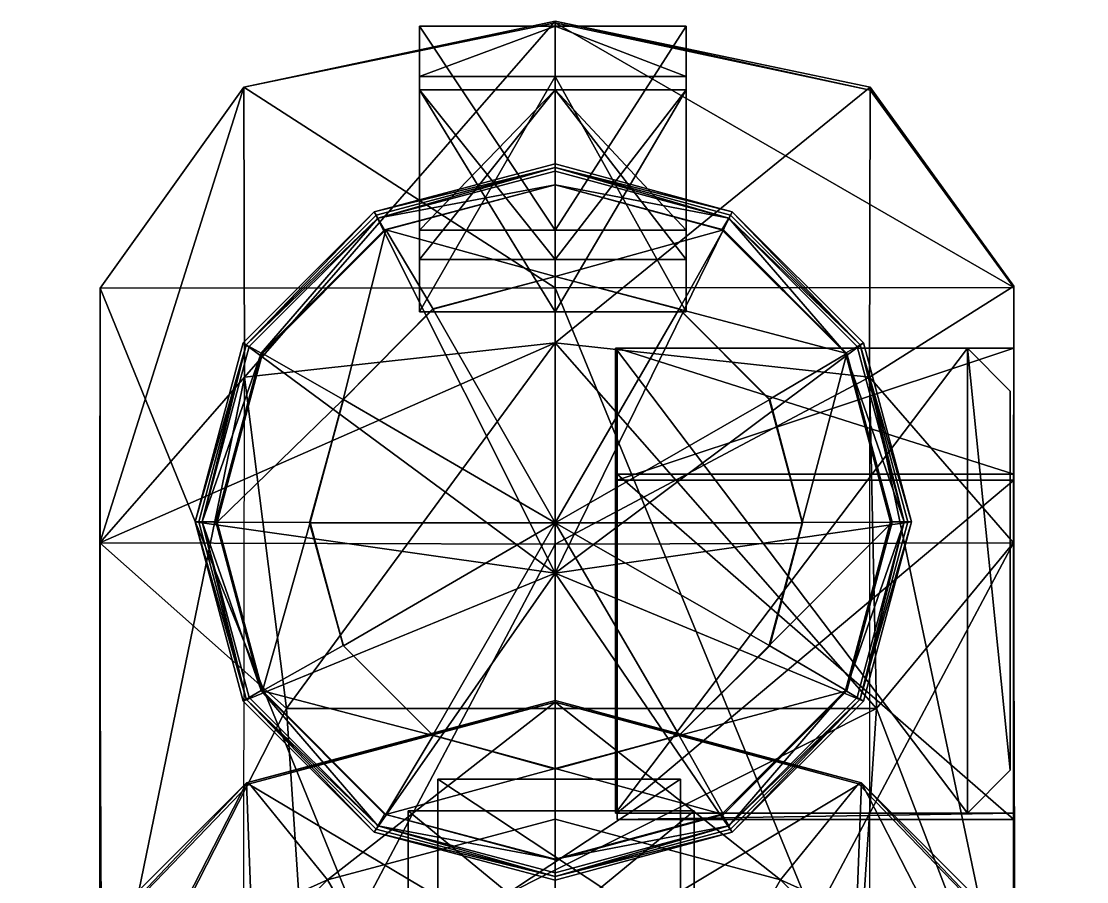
# Model space of a CAD drawing. Extents: x -0.025 to 0.025, y -0.116 to 0.083.
# Drawn here: x -0.02172 to 0.02165, y 0.04792 to 0.08295 of the extents above; entities that cross this region are included whole.
import ezdxf

# ---------------------------------------------------------------- set-up
doc = ezdxf.new("R2010")
doc.units = 0

msp = doc.modelspace()

# ---------------------------------------------------------------- linework, layer by layer
at = {"color": 1}
for points in [[(0.000016, 0.082887, 0.261476), (0.000016, 0.082949, 0.096469), (-0.012661, 0.080272, 0.096529)], [(-0.012661, 0.080272, 0.096529), (0.000016, 0.082949, 0.096469), (-0.012638, 0.068462, 0.056211)], [(0.000016, 0.072102, 0.261476), (0.000016, 0.082887, 0.261476), (-0.012661, 0.080272, 0.261476)], [(-0.012661, 0.080272, 0.261476), (0.000016, 0.082887, 0.261476), (-0.012661, 0.080272, 0.096529)], [(0.000016, 0.082949, 0.096469), (0.000016, 0.069864, 0.058176), (-0.012638, 0.068462, 0.056211)], [(0.000016, 0.082949, 0.096469), (0.000016, 0.082887, 0.261476), (0.012842, 0.080141, 0.261476)], [(0.012842, 0.080272, 0.096411), (0.000016, 0.082949, 0.096469), (0.012842, 0.080141, 0.261476)], [(0.000016, 0.069864, 0.058176), (0.000016, 0.082949, 0.096469), (0.012842, 0.080272, 0.096411)], [(0.000016, 0.082887, 0.261476), (0.000016, 0.072102, 0.261476), (0.018687, 0.072112, 0.261476)], [(0.012842, 0.080141, 0.261476), (0.000016, 0.082887, 0.261476), (0.018687, 0.072112, 0.261476)], [(-0.005508, 0.082755, 0.321908), (-0.005508, 0.080703, 0.260812), (-0.005508, 0.07112, 0.321908)], [(-0.005508, 0.082755, 0.387765), (-0.005508, 0.082755, 0.321908), (-0.005508, 0.07112, 0.321908)], [(-0.005508, 0.07112, 0.321908), (-0.005508, 0.080163, 0.387765), (-0.005508, 0.082755, 0.387765)], [(-0.005508, 0.082755, 0.421884), (-0.005508, 0.082755, 0.387765), (-0.005508, 0.080163, 0.387765)], [(-0.005508, 0.080163, 0.387765), (-0.005508, 0.080163, 0.421884), (-0.005508, 0.082755, 0.421884)], [(-0.005508, 0.082755, 0.456857), (-0.005508, 0.080163, 0.421884), (-0.005508, 0.080163, 0.456857)], [(-0.005508, 0.082755, 0.421884), (-0.005508, 0.080163, 0.421884), (-0.005508, 0.082755, 0.456857)], [(-0.005508, 0.080163, 0.490365), (-0.005508, 0.082755, 0.456857), (-0.005508, 0.080163, 0.456857)], [(-0.005508, 0.082755, 0.490365), (-0.005508, 0.082755, 0.456857), (-0.005508, 0.080163, 0.490365)], [(-0.005508, 0.080163, 0.490365), (-0.005508, 0.080163, 0.525338), (-0.005508, 0.082755, 0.525338)], [(-0.005508, 0.080163, 0.559335), (-0.005508, 0.082755, 0.525338), (-0.005508, 0.080163, 0.525338)], [(-0.005508, 0.082755, 0.559335), (-0.005508, 0.082755, 0.525338), (-0.005508, 0.080163, 0.559335)], [(-0.005508, 0.082755, 0.595529), (-0.005508, 0.080163, 0.559335), (-0.005508, 0.074447, 0.559335)], [(-0.005508, 0.082755, 0.559335), (-0.005508, 0.080163, 0.559335), (-0.005508, 0.082755, 0.595529)], [(-0.005508, 0.074447, 0.595529), (-0.005508, 0.082755, 0.595529), (-0.005508, 0.074447, 0.559335)], [(-0.005508, 0.082755, 0.525338), (-0.005508, 0.082755, 0.490365), (-0.005508, 0.080163, 0.490365)], [(0.000016, 0.082755, 0.321901), (0.000016, 0.080703, 0.260798), (-0.005508, 0.080703, 0.260812)], [(-0.005508, 0.082755, 0.321908), (0.000016, 0.082755, 0.321901), (-0.005508, 0.080703, 0.260812)], [(0.000016, 0.082755, 0.387771), (0.000016, 0.082755, 0.321901), (-0.005508, 0.082755, 0.321908)], [(-0.005508, 0.082755, 0.387765), (0.000016, 0.082755, 0.387771), (-0.005508, 0.082755, 0.321908)], [(0.000016, 0.082755, 0.421893), (0.000016, 0.082755, 0.387771), (-0.005508, 0.082755, 0.387765)], [(-0.005508, 0.082755, 0.421884), (0.000016, 0.082755, 0.421893), (-0.005508, 0.082755, 0.387765)], [(0.000016, 0.082755, 0.456859), (0.000016, 0.082755, 0.421893), (-0.005508, 0.082755, 0.421884)], [(-0.005508, 0.082755, 0.456857), (0.000016, 0.082755, 0.456859), (-0.005508, 0.082755, 0.421884)], [(0.000016, 0.082755, 0.490359), (0.000016, 0.082755, 0.456859), (-0.005508, 0.082755, 0.456857)], [(-0.005508, 0.082755, 0.490365), (0.000016, 0.082755, 0.490359), (-0.005508, 0.082755, 0.456857)], [(0.000016, 0.082755, 0.55936), (0.000016, 0.082755, 0.525359), (-0.005508, 0.082755, 0.525338)], [(-0.005508, 0.082755, 0.559335), (0.000016, 0.082755, 0.55936), (-0.005508, 0.082755, 0.525338)], [(0.000016, 0.082755, 0.595525), (0.000016, 0.082755, 0.55936), (-0.005508, 0.082755, 0.559335)], [(-0.005508, 0.082755, 0.595529), (0.000016, 0.082755, 0.595525), (-0.005508, 0.082755, 0.559335)], [(0.000016, 0.074447, 0.595525), (0.000016, 0.082755, 0.595525), (-0.005508, 0.082755, 0.595529)], [(-0.005508, 0.074447, 0.595529), (0.000016, 0.074447, 0.595525), (-0.005508, 0.082755, 0.595529)], [(0.000016, 0.082755, 0.525359), (0.000016, 0.082755, 0.490359), (-0.005508, 0.082755, 0.490365)], [(-0.005508, 0.082755, 0.525338), (0.000016, 0.082755, 0.525359), (-0.005508, 0.082755, 0.490365)], [(0.005352, 0.080703, 0.260812), (0.000016, 0.080703, 0.260798), (0.000016, 0.082755, 0.321901)], [(0.005352, 0.080703, 0.260812), (0.000016, 0.082755, 0.321901), (0.005352, 0.082755, 0.321908)], [(0.005352, 0.082755, 0.321908), (0.000016, 0.082755, 0.321901), (0.000016, 0.082755, 0.387771)], [(0.005352, 0.082755, 0.321908), (0.000016, 0.082755, 0.387771), (0.005352, 0.082755, 0.387765)], [(0.005352, 0.082755, 0.387765), (0.000016, 0.082755, 0.387771), (0.000016, 0.082755, 0.421893)], [(0.005352, 0.082755, 0.387765), (0.000016, 0.082755, 0.421893), (0.005352, 0.082755, 0.421884)], [(0.005352, 0.082755, 0.421884), (0.000016, 0.082755, 0.421893), (0.000016, 0.082755, 0.456859)], [(0.005352, 0.082755, 0.421884), (0.000016, 0.082755, 0.456859), (0.005352, 0.082755, 0.456857)], [(0.005352, 0.082755, 0.456857), (0.000016, 0.082755, 0.456859), (0.000016, 0.082755, 0.490359)], [(0.005352, 0.082755, 0.456857), (0.000016, 0.082755, 0.490359), (0.005352, 0.082755, 0.490365)], [(0.005352, 0.082755, 0.525338), (0.000016, 0.082755, 0.525359), (0.000016, 0.082755, 0.55936)], [(0.005352, 0.082755, 0.525338), (0.000016, 0.082755, 0.55936), (0.005352, 0.082755, 0.559335)], [(0.005352, 0.082755, 0.559335), (0.000016, 0.082755, 0.55936), (0.000016, 0.082755, 0.595525)], [(0.005352, 0.082755, 0.559335), (0.000016, 0.082755, 0.595525), (0.005352, 0.082755, 0.595529)], [(0.005352, 0.082755, 0.595529), (0.000016, 0.082755, 0.595525), (0.000016, 0.074447, 0.595525)], [(0.005352, 0.082755, 0.595529), (0.000016, 0.074447, 0.595525), (0.005352, 0.074447, 0.595529)], [(0.005352, 0.082755, 0.490365), (0.000016, 0.082755, 0.490359), (0.000016, 0.082755, 0.525359)], [(0.005352, 0.082755, 0.490365), (0.000016, 0.082755, 0.525359), (0.005352, 0.082755, 0.525338)], [(0.005352, 0.07112, 0.321908), (0.005352, 0.080703, 0.260812), (0.005352, 0.082755, 0.321908)], [(0.005352, 0.07112, 0.321908), (0.005352, 0.082755, 0.321908), (0.005352, 0.082755, 0.387765)], [(0.005352, 0.082755, 0.387765), (0.005352, 0.080163, 0.387765), (0.005352, 0.07112, 0.321908)], [(0.005352, 0.080163, 0.387765), (0.005352, 0.082755, 0.387765), (0.005352, 0.082755, 0.421884)], [(0.005352, 0.082755, 0.421884), (0.005352, 0.080163, 0.421884), (0.005352, 0.080163, 0.387765)], [(0.005352, 0.080163, 0.456857), (0.005352, 0.080163, 0.421884), (0.005352, 0.082755, 0.456857)], [(0.005352, 0.082755, 0.456857), (0.005352, 0.080163, 0.421884), (0.005352, 0.082755, 0.421884)], [(0.005352, 0.080163, 0.456857), (0.005352, 0.082755, 0.456857), (0.005352, 0.080163, 0.490365)], [(0.005352, 0.080163, 0.490365), (0.005352, 0.082755, 0.456857), (0.005352, 0.082755, 0.490365)], [(0.005352, 0.082755, 0.525338), (0.005352, 0.080163, 0.525338), (0.005352, 0.080163, 0.490365)], [(0.005352, 0.080163, 0.525338), (0.005352, 0.082755, 0.525338), (0.005352, 0.080163, 0.559335)], [(0.005352, 0.080163, 0.559335), (0.005352, 0.082755, 0.525338), (0.005352, 0.082755, 0.559335)], [(0.005352, 0.074447, 0.559335), (0.005352, 0.080163, 0.559335), (0.005352, 0.082755, 0.595529)], [(0.005352, 0.082755, 0.595529), (0.005352, 0.080163, 0.559335), (0.005352, 0.082755, 0.559335)], [(0.005352, 0.074447, 0.559335), (0.005352, 0.082755, 0.595529), (0.005352, 0.074447, 0.595529)], [(0.005352, 0.080163, 0.490365), (0.005352, 0.082755, 0.490365), (0.005352, 0.082755, 0.525338)], [(-0.005508, 0.07112, 0.321908), (-0.005508, 0.080703, 0.260812), (-0.005508, 0.07112, 0.260812)], [(0.000016, 0.080703, 0.260798), (0.000016, 0.07112, 0.260798), (-0.005508, 0.07112, 0.260812)], [(-0.005508, 0.080703, 0.260812), (0.000016, 0.080703, 0.260798), (-0.005508, 0.07112, 0.260812)], [(0.005352, 0.07112, 0.260812), (0.000016, 0.07112, 0.260798), (0.000016, 0.080703, 0.260798)], [(0.005352, 0.07112, 0.260812), (0.000016, 0.080703, 0.260798), (0.005352, 0.080703, 0.260812)], [(0.005352, 0.07112, 0.260812), (0.005352, 0.080703, 0.260812), (0.005352, 0.07112, 0.321908)], [(-0.012661, 0.080272, 0.096529), (-0.018523, 0.061715, 0.058193), (-0.018506, 0.072089, 0.096529)], [(-0.012661, 0.080272, 0.096529), (-0.012638, 0.068462, 0.056211), (-0.018523, 0.061715, 0.058193)], [(-0.012661, 0.080272, 0.261476), (-0.018506, 0.072089, 0.096529), (-0.018506, 0.072089, 0.261476)], [(-0.012661, 0.080272, 0.096529), (-0.018506, 0.072089, 0.096529), (-0.012661, 0.080272, 0.261476)], [(-0.018506, 0.072089, 0.261476), (0.000016, 0.072102, 0.261476), (-0.012661, 0.080272, 0.261476)], [(0.012816, 0.068462, 0.056408), (0.000016, 0.069864, 0.058176), (0.012842, 0.080272, 0.096411)], [(0.012816, 0.068462, 0.056408), (0.012842, 0.080272, 0.096411), (0.018687, 0.072168, 0.096179)], [(0.012842, 0.080272, 0.096411), (0.012842, 0.080141, 0.261476), (0.018687, 0.072168, 0.166367)], [(0.018687, 0.072168, 0.166367), (0.018687, 0.072168, 0.096179), (0.012842, 0.080272, 0.096411)], [(-0.005508, 0.07112, 0.387765), (-0.005508, 0.080163, 0.387765), (-0.005508, 0.07112, 0.321908)], [(-0.005508, 0.080163, 0.456857), (-0.005508, 0.080163, 0.421884), (-0.005508, 0.073257, 0.421884)], [(-0.005508, 0.073257, 0.421884), (-0.005508, 0.073257, 0.456857), (-0.005508, 0.080163, 0.456857)], [(-0.005508, 0.073257, 0.490365), (-0.005508, 0.080163, 0.525338), (-0.005508, 0.080163, 0.490365)], [(-0.005508, 0.073257, 0.525338), (-0.005508, 0.080163, 0.525338), (-0.005508, 0.073257, 0.490365)], [(0.000016, 0.07112, 0.387771), (0.000016, 0.080163, 0.387771), (-0.005508, 0.080163, 0.387765)], [(-0.005508, 0.07112, 0.387765), (0.000016, 0.07112, 0.387771), (-0.005508, 0.080163, 0.387765)], [(0.000016, 0.080163, 0.387771), (0.000016, 0.080163, 0.421893), (-0.005508, 0.080163, 0.421884)], [(-0.005508, 0.080163, 0.387765), (0.000016, 0.080163, 0.387771), (-0.005508, 0.080163, 0.421884)], [(0.000016, 0.080163, 0.421893), (0.000016, 0.073257, 0.421893), (-0.005508, 0.073257, 0.421884)], [(-0.005508, 0.080163, 0.421884), (0.000016, 0.080163, 0.421893), (-0.005508, 0.073257, 0.421884)], [(0.000016, 0.073257, 0.456859), (0.000016, 0.080163, 0.456859), (-0.005508, 0.080163, 0.456857)], [(-0.005508, 0.073257, 0.456857), (0.000016, 0.073257, 0.456859), (-0.005508, 0.080163, 0.456857)], [(0.000016, 0.080163, 0.456859), (0.000016, 0.080163, 0.490359), (-0.005508, 0.080163, 0.490365)], [(-0.005508, 0.080163, 0.456857), (0.000016, 0.080163, 0.456859), (-0.005508, 0.080163, 0.490365)], [(0.000016, 0.080163, 0.490359), (0.000016, 0.073257, 0.490359), (-0.005508, 0.073257, 0.490365)], [(-0.005508, 0.080163, 0.490365), (0.000016, 0.080163, 0.490359), (-0.005508, 0.073257, 0.490365)], [(0.000016, 0.073257, 0.525359), (0.000016, 0.080163, 0.525359), (-0.005508, 0.080163, 0.525338)], [(-0.005508, 0.073257, 0.525338), (0.000016, 0.073257, 0.525359), (-0.005508, 0.080163, 0.525338)], [(0.000016, 0.080163, 0.525359), (0.000016, 0.080163, 0.55936), (-0.005508, 0.080163, 0.559335)], [(-0.005508, 0.080163, 0.525338), (0.000016, 0.080163, 0.525359), (-0.005508, 0.080163, 0.559335)], [(0.000016, 0.080163, 0.55936), (0.000016, 0.074447, 0.55936), (-0.005508, 0.074447, 0.559335)], [(-0.005508, 0.080163, 0.559335), (0.000016, 0.080163, 0.55936), (-0.005508, 0.074447, 0.559335)], [(0.005352, 0.080163, 0.387765), (0.000016, 0.080163, 0.387771), (0.000016, 0.07112, 0.387771)], [(0.005352, 0.080163, 0.387765), (0.000016, 0.07112, 0.387771), (0.005352, 0.07112, 0.387765)], [(0.005352, 0.080163, 0.421884), (0.000016, 0.080163, 0.421893), (0.000016, 0.080163, 0.387771)], [(0.005352, 0.080163, 0.421884), (0.000016, 0.080163, 0.387771), (0.005352, 0.080163, 0.387765)], [(0.005352, 0.073257, 0.421884), (0.000016, 0.073257, 0.421893), (0.000016, 0.080163, 0.421893)], [(0.005352, 0.073257, 0.421884), (0.000016, 0.080163, 0.421893), (0.005352, 0.080163, 0.421884)], [(0.005352, 0.080163, 0.456857), (0.000016, 0.080163, 0.456859), (0.000016, 0.073257, 0.456859)], [(0.005352, 0.080163, 0.456857), (0.000016, 0.073257, 0.456859), (0.005352, 0.073257, 0.456857)], [(0.005352, 0.080163, 0.490365), (0.000016, 0.080163, 0.490359), (0.000016, 0.080163, 0.456859)], [(0.005352, 0.080163, 0.490365), (0.000016, 0.080163, 0.456859), (0.005352, 0.080163, 0.456857)], [(0.005352, 0.073257, 0.490365), (0.000016, 0.073257, 0.490359), (0.000016, 0.080163, 0.490359)], [(0.005352, 0.073257, 0.490365), (0.000016, 0.080163, 0.490359), (0.005352, 0.080163, 0.490365)], [(0.005352, 0.080163, 0.525338), (0.000016, 0.080163, 0.525359), (0.000016, 0.073257, 0.525359)], [(0.005352, 0.080163, 0.525338), (0.000016, 0.073257, 0.525359), (0.005352, 0.073257, 0.525338)], [(0.005352, 0.080163, 0.559335), (0.000016, 0.080163, 0.55936), (0.000016, 0.080163, 0.525359)], [(0.005352, 0.080163, 0.559335), (0.000016, 0.080163, 0.525359), (0.005352, 0.080163, 0.525338)], [(0.005352, 0.074447, 0.559335), (0.000016, 0.074447, 0.55936), (0.000016, 0.080163, 0.55936)], [(0.005352, 0.074447, 0.559335), (0.000016, 0.080163, 0.55936), (0.005352, 0.080163, 0.559335)], [(0.005352, 0.07112, 0.321908), (0.005352, 0.080163, 0.387765), (0.005352, 0.07112, 0.387765)], [(0.005352, 0.073257, 0.421884), (0.005352, 0.080163, 0.421884), (0.005352, 0.080163, 0.456857)], [(0.005352, 0.080163, 0.456857), (0.005352, 0.073257, 0.456857), (0.005352, 0.073257, 0.421884)], [(0.005352, 0.080163, 0.490365), (0.005352, 0.080163, 0.525338), (0.005352, 0.073257, 0.490365)], [(0.005352, 0.073257, 0.490365), (0.005352, 0.080163, 0.525338), (0.005352, 0.073257, 0.525338)], [(0.018687, 0.072168, 0.233971), (0.012842, 0.080141, 0.261476), (0.018687, 0.072112, 0.261476)], [(0.018687, 0.072168, 0.166367), (0.012842, 0.080141, 0.261476), (0.018687, 0.072168, 0.233971)], [(0.000016, 0.077143, 0.258985), (0.000016, 0.060481, 0.259316), (-0.007352, 0.07519, 0.258985)], [(0.000016, 0.076995, 0.324443), (0.000016, 0.077143, 0.258985), (-0.007352, 0.07519, 0.258985)], [(0.000016, 0.076995, 0.324443), (-0.007352, 0.07519, 0.258985), (-0.00728, 0.075063, 0.324443)], [(0.000016, 0.076995, 0.324443), (-0.00728, 0.075063, 0.324443), (-0.007209, 0.07494, 0.389902)], [(0.000016, 0.076853, 0.389902), (0.000016, 0.076995, 0.324443), (-0.007209, 0.07494, 0.389902)], [(0.000016, 0.076298, 0.455358), (0.000016, 0.076853, 0.389902), (-0.007209, 0.07494, 0.389902)], [(0.007225, 0.07519, 0.258985), (0.000016, 0.060481, 0.259316), (0.000016, 0.077143, 0.258985)], [(0.007225, 0.07519, 0.258985), (0.000016, 0.077143, 0.258985), (0.000016, 0.076995, 0.324443)], [(0.007081, 0.07494, 0.389902), (0.000016, 0.076995, 0.324443), (0.000016, 0.076853, 0.389902)], [(0.007081, 0.07494, 0.389902), (0.007152, 0.075063, 0.324443), (0.000016, 0.076995, 0.324443)], [(0.007152, 0.075063, 0.324443), (0.007225, 0.07519, 0.258985), (0.000016, 0.076995, 0.324443)], [(0.007081, 0.07494, 0.389902), (0.000016, 0.076853, 0.389902), (0.000016, 0.076298, 0.455358)], [(0.000016, 0.076298, 0.455358), (-0.007209, 0.07494, 0.389902), (-0.00693, 0.074459, 0.455358)], [(0.000016, 0.076298, 0.54361), (-0.00693, 0.074459, 0.54361), (-0.006874, 0.074455, 0.595656)], [(0.000016, 0.076298, 0.54361), (-0.00693, 0.074459, 0.520817), (-0.00693, 0.074459, 0.54361)], [(0.000016, 0.076298, 0.54361), (0.000016, 0.076298, 0.520817), (-0.00693, 0.074459, 0.520817)], [(0.000016, 0.076298, 0.455358), (-0.00693, 0.074459, 0.455358), (-0.00693, 0.074459, 0.520817)], [(0.000016, 0.076298, 0.520817), (0.000016, 0.076298, 0.455358), (-0.00693, 0.074459, 0.520817)], [(0.000016, 0.076296, 0.595656), (0.000016, 0.076298, 0.54361), (-0.006874, 0.074455, 0.595656)], [(0.000016, 0.072566, 0.595656), (0.000016, 0.076296, 0.595656), (-0.006874, 0.074455, 0.595656)], [(0.006864, 0.074455, 0.595656), (0.000016, 0.076298, 0.54361), (0.000016, 0.076296, 0.595656)], [(0.006864, 0.074455, 0.595656), (0.006802, 0.074459, 0.54361), (0.000016, 0.076298, 0.54361)], [(0.006802, 0.074459, 0.520817), (0.000016, 0.076298, 0.520817), (0.000016, 0.076298, 0.54361)], [(0.006802, 0.074459, 0.54361), (0.006802, 0.074459, 0.520817), (0.000016, 0.076298, 0.54361)], [(0.006802, 0.074459, 0.520817), (0.000016, 0.076298, 0.455358), (0.000016, 0.076298, 0.520817)], [(0.006802, 0.074459, 0.520817), (0.006802, 0.074459, 0.455358), (0.000016, 0.076298, 0.455358)], [(0.006802, 0.074459, 0.455358), (0.007081, 0.07494, 0.389902), (0.000016, 0.076298, 0.455358)], [(0.000016, 0.076296, 0.595656), (0.000016, 0.072566, 0.595656), (0.006864, 0.074455, 0.595656)], [(-0.007352, 0.07519, 0.258985), (0.000016, 0.060481, 0.259316), (-0.012688, 0.069854, 0.258983)], [(-0.007352, 0.07519, 0.258985), (-0.012688, 0.069854, 0.258983), (-0.012563, 0.069781, 0.324443)], [(-0.00728, 0.075063, 0.324443), (-0.007352, 0.07519, 0.258985), (-0.012563, 0.069781, 0.324443)], [(-0.007209, 0.07494, 0.389902), (-0.00728, 0.075063, 0.324443), (-0.012563, 0.069781, 0.324443)], [(0.01256, 0.069854, 0.258983), (0.000016, 0.060481, 0.259316), (0.007225, 0.07519, 0.258985)], [(0.012435, 0.069781, 0.324443), (0.007152, 0.075063, 0.324443), (0.007081, 0.07494, 0.389902)], [(0.012435, 0.069781, 0.324443), (0.007225, 0.07519, 0.258985), (0.007152, 0.075063, 0.324443)], [(0.012435, 0.069781, 0.324443), (0.01256, 0.069854, 0.258983), (0.007225, 0.07519, 0.258985)], [(-0.007209, 0.07494, 0.389902), (-0.012563, 0.069781, 0.324443), (-0.012439, 0.069708, 0.389902)], [(-0.007209, 0.07494, 0.389902), (-0.012439, 0.069708, 0.389902), (-0.011956, 0.069433, 0.455358)], [(-0.00693, 0.074459, 0.455358), (-0.007209, 0.07494, 0.389902), (-0.011956, 0.069433, 0.455358)], [(0.011829, 0.069433, 0.455358), (0.007081, 0.07494, 0.389902), (0.006802, 0.074459, 0.455358)], [(0.011829, 0.069433, 0.455358), (0.012311, 0.069708, 0.389902), (0.007081, 0.07494, 0.389902)], [(0.012311, 0.069708, 0.389902), (0.012435, 0.069781, 0.324443), (0.007081, 0.07494, 0.389902)], [(-0.006874, 0.074455, 0.595656), (-0.00693, 0.074459, 0.54361), (-0.011956, 0.069433, 0.54361)], [(-0.00693, 0.074459, 0.520817), (-0.011956, 0.069433, 0.520817), (-0.011956, 0.069433, 0.54361)], [(-0.00693, 0.074459, 0.54361), (-0.00693, 0.074459, 0.520817), (-0.011956, 0.069433, 0.54361)], [(-0.00693, 0.074459, 0.520817), (-0.011956, 0.069433, 0.455358), (-0.011956, 0.069433, 0.520817)], [(-0.00693, 0.074459, 0.520817), (-0.00693, 0.074459, 0.455358), (-0.011956, 0.069433, 0.455358)], [(-0.006874, 0.074455, 0.595656), (-0.011956, 0.069433, 0.54361), (-0.011903, 0.069426, 0.595656)], [(-0.006874, 0.074455, 0.595656), (-0.011903, 0.069426, 0.595656), (-0.008623, 0.067557, 0.595656)], [(-0.008623, 0.067557, 0.595656), (-0.004956, 0.071227, 0.595656), (-0.006874, 0.074455, 0.595656)], [(-0.006874, 0.074455, 0.595656), (-0.004956, 0.071227, 0.595656), (0.000016, 0.072566, 0.595656)], [(0.000016, 0.074447, 0.55936), (0.000016, 0.074447, 0.595525), (-0.005508, 0.074447, 0.595529)], [(-0.005508, 0.074447, 0.559335), (0.000016, 0.074447, 0.55936), (-0.005508, 0.074447, 0.595529)], [(0.006864, 0.074455, 0.595656), (0.000016, 0.072566, 0.595656), (0.005064, 0.071227, 0.595656)], [(0.005352, 0.074447, 0.595529), (0.000016, 0.074447, 0.595525), (0.000016, 0.074447, 0.55936)], [(0.005352, 0.074447, 0.595529), (0.000016, 0.074447, 0.55936), (0.005352, 0.074447, 0.559335)], [(0.005064, 0.071227, 0.595656), (0.011893, 0.069426, 0.595656), (0.006864, 0.074455, 0.595656)], [(0.011829, 0.069433, 0.54361), (0.006802, 0.074459, 0.54361), (0.006864, 0.074455, 0.595656)], [(0.011829, 0.069433, 0.54361), (0.006802, 0.074459, 0.520817), (0.006802, 0.074459, 0.54361)], [(0.011829, 0.069433, 0.54361), (0.011829, 0.069433, 0.520817), (0.006802, 0.074459, 0.520817)], [(0.011829, 0.069433, 0.455358), (0.006802, 0.074459, 0.455358), (0.006802, 0.074459, 0.520817)], [(0.011829, 0.069433, 0.520817), (0.011829, 0.069433, 0.455358), (0.006802, 0.074459, 0.520817)], [(0.011893, 0.069426, 0.595656), (0.011829, 0.069433, 0.54361), (0.006864, 0.074455, 0.595656)], [(0.000016, 0.073257, 0.421893), (0.000016, 0.073257, 0.456859), (-0.005508, 0.073257, 0.456857)], [(-0.005508, 0.073257, 0.421884), (0.000016, 0.073257, 0.421893), (-0.005508, 0.073257, 0.456857)], [(0.000016, 0.073257, 0.490359), (0.000016, 0.073257, 0.525359), (-0.005508, 0.073257, 0.525338)], [(-0.005508, 0.073257, 0.490365), (0.000016, 0.073257, 0.490359), (-0.005508, 0.073257, 0.525338)], [(0.005352, 0.073257, 0.456857), (0.000016, 0.073257, 0.456859), (0.000016, 0.073257, 0.421893)], [(0.005352, 0.073257, 0.456857), (0.000016, 0.073257, 0.421893), (0.005352, 0.073257, 0.421884)], [(0.005352, 0.073257, 0.525338), (0.000016, 0.073257, 0.525359), (0.000016, 0.073257, 0.490359)], [(0.005352, 0.073257, 0.525338), (0.000016, 0.073257, 0.490359), (0.005352, 0.073257, 0.490365)], [(0.000016, 0.072566, 0.593378), (-0.004956, 0.071227, 0.595656), (-0.00497, 0.071242, 0.593378)], [(-0.00497, 0.071242, 0.593378), (0.000016, 0.062535, 0.423946), (0.000016, 0.072566, 0.593378)], [(0.000016, 0.072566, 0.593378), (0.000016, 0.072566, 0.595656), (-0.004956, 0.071227, 0.595656)], [(0.005062, 0.071242, 0.593378), (0.005064, 0.071227, 0.595656), (0.000016, 0.072566, 0.595656)], [(0.005062, 0.071242, 0.593378), (0.000016, 0.072566, 0.595656), (0.000016, 0.072566, 0.593378)], [(0.000016, 0.072566, 0.593378), (0.000016, 0.062535, 0.423946), (0.005062, 0.071242, 0.593378)], [(-0.018506, 0.072089, 0.261476), (-0.018523, 0.026613, 0.06672), (-0.018506, 0.026584, 0.261476)], [(-0.018506, 0.072089, 0.096529), (-0.018523, 0.026613, 0.06672), (-0.018506, 0.072089, 0.261476)], [(-0.018523, 0.061715, 0.058193), (-0.018523, 0.026613, 0.06672), (-0.018506, 0.072089, 0.096529)], [(0.000016, 0.026584, 0.261476), (0.000016, 0.072102, 0.261476), (-0.018506, 0.072089, 0.261476)], [(-0.018506, 0.026584, 0.261476), (0.000016, 0.026584, 0.261476), (-0.018506, 0.072089, 0.261476)], [(0.018687, 0.072112, 0.261476), (0.000016, 0.072102, 0.261476), (0.018687, 0.026584, 0.261476)], [(0.000016, 0.072102, 0.261476), (0.000016, 0.026584, 0.261476), (0.018687, 0.026584, 0.261476)], [(0.018687, 0.072168, 0.096179), (0.018672, 0.061715, 0.058193), (0.012816, 0.068462, 0.056408)], [(0.018687, 0.072168, 0.096179), (0.018687, 0.050454, 0.163704), (0.018672, 0.061715, 0.058193)], [(0.018687, 0.072168, 0.096179), (0.018687, 0.064505, 0.163628), (0.018687, 0.050454, 0.163704)], [(0.018687, 0.069648, 0.166367), (0.018687, 0.064505, 0.163628), (0.018687, 0.072168, 0.096179)], [(0.018687, 0.072168, 0.096179), (0.018687, 0.072168, 0.166367), (0.018687, 0.069648, 0.166367)], [(0.018687, 0.069648, 0.166367), (0.018687, 0.072168, 0.166367), (0.018687, 0.069648, 0.233971)], [(0.018687, 0.072168, 0.166367), (0.018687, 0.072168, 0.233971), (0.018687, 0.069648, 0.233971)], [(0.018687, 0.069648, 0.233971), (0.018687, 0.072168, 0.233971), (0.018687, 0.072112, 0.261476)], [(0.018687, 0.072112, 0.261476), (0.018687, 0.064271, 0.23692), (0.018687, 0.069648, 0.233971)], [(0.018687, 0.072112, 0.261476), (0.018687, 0.050708, 0.23692), (0.018687, 0.064271, 0.23692)], [(0.018687, 0.026584, 0.261476), (0.018687, 0.050708, 0.23692), (0.018687, 0.072112, 0.261476)], [(-0.00497, 0.071242, 0.593378), (-0.004956, 0.071227, 0.595656), (-0.008623, 0.067557, 0.595656)], [(-0.00497, 0.071242, 0.593378), (-0.008623, 0.067557, 0.595656), (-0.008608, 0.067548, 0.593378)], [(-0.008608, 0.067548, 0.593378), (0.000016, 0.062535, 0.423946), (-0.00497, 0.071242, 0.593378)], [(0.005062, 0.071242, 0.593378), (0.000016, 0.062535, 0.423946), (0.008755, 0.067548, 0.593378)], [(0.008755, 0.067548, 0.593378), (0.005064, 0.071227, 0.595656), (0.005062, 0.071242, 0.593378)], [(0.008755, 0.067548, 0.593378), (0.008731, 0.067557, 0.595656), (0.005064, 0.071227, 0.595656)], [(0.005064, 0.071227, 0.595656), (0.008731, 0.067557, 0.595656), (0.011893, 0.069426, 0.595656)], [(0.000016, 0.07112, 0.260798), (0.000016, 0.07112, 0.321901), (-0.005508, 0.07112, 0.321908)], [(-0.005508, 0.07112, 0.260812), (0.000016, 0.07112, 0.260798), (-0.005508, 0.07112, 0.321908)], [(0.000016, 0.07112, 0.321901), (0.000016, 0.07112, 0.387771), (-0.005508, 0.07112, 0.387765)], [(-0.005508, 0.07112, 0.321908), (0.000016, 0.07112, 0.321901), (-0.005508, 0.07112, 0.387765)], [(0.005352, 0.07112, 0.321908), (0.000016, 0.07112, 0.321901), (0.000016, 0.07112, 0.260798)], [(0.005352, 0.07112, 0.321908), (0.000016, 0.07112, 0.260798), (0.005352, 0.07112, 0.260812)], [(0.005352, 0.07112, 0.387765), (0.000016, 0.07112, 0.387771), (0.000016, 0.07112, 0.321901)], [(0.005352, 0.07112, 0.387765), (0.000016, 0.07112, 0.321901), (0.005352, 0.07112, 0.321908)], [(0.000016, 0.069864, 0.058176), (0.000016, 0.061656, 0.058056), (-0.018523, 0.061715, 0.058193)], [(-0.012638, 0.068462, 0.056211), (0.000016, 0.069864, 0.058176), (-0.018523, 0.061715, 0.058193)], [(-0.012688, 0.069854, 0.258983), (0.000016, 0.060481, 0.259316), (-0.014641, 0.062565, 0.258985)], [(-0.012563, 0.069781, 0.324443), (-0.012688, 0.069854, 0.258983), (-0.014641, 0.062565, 0.258985)], [(0.000016, 0.069864, 0.058176), (-0.010923, 0.054973, 0.0256), (-0.012638, 0.068462, 0.056211)], [(0.013101, 0.054973, 0.0256), (-0.010923, 0.054973, 0.0256), (0.000016, 0.069864, 0.058176)], [(0.000016, 0.069864, 0.058176), (0.012816, 0.068462, 0.056408), (0.013101, 0.054973, 0.0256)], [(0.000016, 0.061656, 0.058056), (0.000016, 0.069864, 0.058176), (0.012816, 0.068462, 0.056408)], [(0.014513, 0.062565, 0.258985), (0.000016, 0.060481, 0.259316), (0.01256, 0.069854, 0.258983)], [(0.014513, 0.062565, 0.258985), (0.01256, 0.069854, 0.258983), (0.012435, 0.069781, 0.324443)], [(-0.012563, 0.069781, 0.324443), (-0.014641, 0.062565, 0.258985), (-0.014496, 0.062565, 0.324443)], [(-0.012563, 0.069781, 0.324443), (-0.014496, 0.062565, 0.324443), (-0.014353, 0.062565, 0.389902)], [(-0.012439, 0.069708, 0.389902), (-0.012563, 0.069781, 0.324443), (-0.014353, 0.062565, 0.389902)], [(-0.011956, 0.069433, 0.455358), (-0.012439, 0.069708, 0.389902), (-0.014353, 0.062565, 0.389902)], [(-0.011956, 0.069433, 0.455358), (-0.014353, 0.062565, 0.389902), (-0.013796, 0.062565, 0.455358)], [(-0.011956, 0.069433, 0.54361), (-0.013796, 0.062565, 0.54361), (-0.013743, 0.062556, 0.595656)], [(-0.011956, 0.069433, 0.54361), (-0.013796, 0.062565, 0.520817), (-0.013796, 0.062565, 0.54361)], [(-0.011956, 0.069433, 0.54361), (-0.011956, 0.069433, 0.520817), (-0.013796, 0.062565, 0.520817)], [(-0.011956, 0.069433, 0.455358), (-0.013796, 0.062565, 0.455358), (-0.013796, 0.062565, 0.520817)], [(-0.011956, 0.069433, 0.520817), (-0.011956, 0.069433, 0.455358), (-0.013796, 0.062565, 0.520817)], [(-0.011903, 0.069426, 0.595656), (-0.011956, 0.069433, 0.54361), (-0.013743, 0.062556, 0.595656)], [(-0.011903, 0.069426, 0.595656), (-0.013743, 0.062556, 0.595656), (-0.008623, 0.067557, 0.595656)], [(0.002463, 0.069648, 0.163317), (0.002463, 0.05071, 0.237286), (0.002463, 0.069648, 0.237286)], [(0.002463, 0.069648, 0.163317), (0.002463, 0.05071, 0.163317), (0.002463, 0.05071, 0.237286)], [(0.016804, 0.069648, 0.23715), (0.002463, 0.069648, 0.163317), (0.002463, 0.069648, 0.237286)], [(0.016804, 0.069648, 0.23715), (0.016804, 0.069648, 0.163445), (0.002463, 0.069648, 0.163317)], [(0.016804, 0.069648, 0.163445), (0.002463, 0.05071, 0.163317), (0.002463, 0.069648, 0.163317)], [(0.016804, 0.069648, 0.163445), (0.016804, 0.050708, 0.163445), (0.002463, 0.05071, 0.163317)], [(0.002463, 0.069648, 0.237286), (0.016804, 0.050708, 0.23715), (0.016804, 0.069648, 0.23715)], [(0.002463, 0.069648, 0.237286), (0.002463, 0.05071, 0.237286), (0.016804, 0.050708, 0.23715)], [(0.002535, 0.069648, 0.233971), (0.002535, 0.064271, 0.23692), (0.002535, 0.050708, 0.23692)], [(0.002535, 0.050708, 0.23692), (0.002535, 0.069648, 0.166367), (0.002535, 0.069648, 0.233971)], [(0.002535, 0.064505, 0.163628), (0.002535, 0.069648, 0.166367), (0.002535, 0.050708, 0.23692)], [(0.018687, 0.069648, 0.233971), (0.018687, 0.064271, 0.23692), (0.002535, 0.064271, 0.23692)], [(0.002535, 0.069648, 0.233971), (0.018687, 0.069648, 0.233971), (0.002535, 0.064271, 0.23692)], [(0.018687, 0.069648, 0.166367), (0.018687, 0.069648, 0.233971), (0.002535, 0.069648, 0.233971)], [(0.002535, 0.069648, 0.166367), (0.018687, 0.069648, 0.166367), (0.002535, 0.069648, 0.233971)], [(0.018687, 0.064505, 0.163628), (0.018687, 0.069648, 0.166367), (0.002535, 0.069648, 0.166367)], [(0.002535, 0.064505, 0.163628), (0.018687, 0.064505, 0.163628), (0.002535, 0.069648, 0.166367)], [(0.011893, 0.069426, 0.595656), (0.008731, 0.067557, 0.595656), (0.010074, 0.062548, 0.595656)], [(0.010074, 0.062548, 0.595656), (0.013733, 0.062556, 0.595656), (0.011893, 0.069426, 0.595656)], [(0.014226, 0.062565, 0.389902), (0.012311, 0.069708, 0.389902), (0.011829, 0.069433, 0.455358)], [(0.013733, 0.062556, 0.595656), (0.011829, 0.069433, 0.54361), (0.011893, 0.069426, 0.595656)], [(0.013733, 0.062556, 0.595656), (0.013668, 0.062565, 0.54361), (0.011829, 0.069433, 0.54361)], [(0.013668, 0.062565, 0.520817), (0.011829, 0.069433, 0.520817), (0.011829, 0.069433, 0.54361)], [(0.013668, 0.062565, 0.54361), (0.013668, 0.062565, 0.520817), (0.011829, 0.069433, 0.54361)], [(0.013668, 0.062565, 0.520817), (0.011829, 0.069433, 0.455358), (0.011829, 0.069433, 0.520817)], [(0.013668, 0.062565, 0.520817), (0.013668, 0.062565, 0.455358), (0.011829, 0.069433, 0.455358)], [(0.013668, 0.062565, 0.455358), (0.014226, 0.062565, 0.389902), (0.011829, 0.069433, 0.455358)], [(0.014226, 0.062565, 0.389902), (0.012435, 0.069781, 0.324443), (0.012311, 0.069708, 0.389902)], [(0.014226, 0.062565, 0.389902), (0.014369, 0.062565, 0.324443), (0.012435, 0.069781, 0.324443)], [(0.014369, 0.062565, 0.324443), (0.014513, 0.062565, 0.258985), (0.012435, 0.069781, 0.324443)], [(0.016804, 0.069648, 0.23715), (0.016804, 0.069648, 0.163445), (0.016804, 0.050708, 0.163445)], [(0.016804, 0.069648, 0.23715), (0.016804, 0.050708, 0.163445), (0.016804, 0.050708, 0.23715)], [(0.018542, 0.067896, 0.237011), (0.018542, 0.067896, 0.163572), (0.016804, 0.069648, 0.163445)], [(0.018542, 0.067896, 0.237011), (0.016804, 0.069648, 0.163445), (0.016804, 0.069648, 0.23715)], [(0.016804, 0.069648, 0.23715), (0.016804, 0.050708, 0.163445), (0.016804, 0.069648, 0.163445)], [(0.016804, 0.069648, 0.23715), (0.016804, 0.050708, 0.23715), (0.016804, 0.050708, 0.163445)], [(0.016804, 0.069648, 0.163445), (0.018542, 0.052461, 0.163572), (0.016804, 0.050708, 0.163445)], [(0.018542, 0.067896, 0.163572), (0.018542, 0.052461, 0.163572), (0.016804, 0.069648, 0.163445)], [(0.016804, 0.050708, 0.23715), (0.018542, 0.052461, 0.237011), (0.016804, 0.069648, 0.23715)], [(0.016804, 0.069648, 0.23715), (0.018542, 0.052461, 0.237011), (0.018542, 0.067896, 0.237011)], [(-0.018523, 0.061715, 0.058193), (-0.012638, 0.068462, 0.056211), (-0.010923, 0.054973, 0.0256)], [(-0.012638, 0.068462, 0.056211), (-0.010923, 0.054973, 0.0256), (-0.018431, 0.040274, 0.063348)], [(-0.012708, 0.017887, 0.06897), (-0.012638, 0.068462, 0.056211), (-0.018431, 0.040274, 0.063348)], [(0.018672, 0.061715, 0.058193), (0.000016, 0.061656, 0.058056), (0.012816, 0.068462, 0.056408)], [(0.012816, 0.068462, 0.056408), (0.012801, 0.017887, 0.068972), (0.018742, 0.040274, 0.063348)], [(0.018742, 0.040274, 0.063348), (0.013101, 0.054973, 0.0256), (0.012816, 0.068462, 0.056408)], [(0.013101, 0.054973, 0.0256), (0.012816, 0.068462, 0.056408), (0.018672, 0.061715, 0.058193)], [(0.018542, 0.052461, 0.237011), (0.018542, 0.052461, 0.163572), (0.018542, 0.067896, 0.163572)], [(0.018542, 0.052461, 0.237011), (0.018542, 0.067896, 0.163572), (0.018542, 0.067896, 0.237011)], [(-0.008623, 0.067557, 0.595656), (-0.013743, 0.062556, 0.595656), (-0.009966, 0.062548, 0.595656)], [(-0.008608, 0.067548, 0.593378), (-0.009966, 0.062548, 0.595656), (-0.009986, 0.062535, 0.593378)], [(-0.009986, 0.062535, 0.593378), (0.000016, 0.062535, 0.423946), (-0.008608, 0.067548, 0.593378)], [(-0.008608, 0.067548, 0.593378), (-0.008623, 0.067557, 0.595656), (-0.009966, 0.062548, 0.595656)], [(0.008755, 0.067548, 0.593378), (0.000016, 0.062535, 0.423946), (0.010078, 0.062535, 0.593378)], [(0.010078, 0.062535, 0.593378), (0.010074, 0.062548, 0.595656), (0.008731, 0.067557, 0.595656)], [(0.010078, 0.062535, 0.593378), (0.008731, 0.067557, 0.595656), (0.008755, 0.067548, 0.593378)], [(0.002535, 0.050708, 0.23692), (0.002535, 0.050454, 0.163704), (0.002535, 0.064505, 0.163628)], [(0.018687, 0.050454, 0.163704), (0.018687, 0.064505, 0.163628), (0.002535, 0.064505, 0.163628)], [(0.002535, 0.050454, 0.163704), (0.018687, 0.050454, 0.163704), (0.002535, 0.064505, 0.163628)], [(0.018687, 0.064271, 0.23692), (0.018687, 0.050708, 0.23692), (0.002535, 0.050708, 0.23692)], [(0.002535, 0.064271, 0.23692), (0.018687, 0.064271, 0.23692), (0.002535, 0.050708, 0.23692)], [(-0.014641, 0.062565, 0.258985), (0.000016, 0.060481, 0.259316), (-0.012688, 0.055276, 0.258985)], [(-0.014641, 0.062565, 0.258985), (-0.012688, 0.055276, 0.258985), (-0.012563, 0.055349, 0.324443)], [(-0.014496, 0.062565, 0.324443), (-0.014641, 0.062565, 0.258985), (-0.012563, 0.055349, 0.324443)], [(-0.014353, 0.062565, 0.389902), (-0.014496, 0.062565, 0.324443), (-0.012563, 0.055349, 0.324443)], [(-0.014353, 0.062565, 0.389902), (-0.012439, 0.055422, 0.389902), (-0.011956, 0.055702, 0.455358)], [(-0.013796, 0.062565, 0.455358), (-0.014353, 0.062565, 0.389902), (-0.011956, 0.055702, 0.455358)], [(-0.014353, 0.062565, 0.389902), (-0.012563, 0.055349, 0.324443), (-0.012439, 0.055422, 0.389902)], [(-0.013743, 0.062556, 0.595656), (-0.013796, 0.062565, 0.54361), (-0.011956, 0.055702, 0.54361)], [(-0.013796, 0.062565, 0.520817), (-0.011956, 0.055702, 0.520817), (-0.011956, 0.055702, 0.54361)], [(-0.013796, 0.062565, 0.54361), (-0.013796, 0.062565, 0.520817), (-0.011956, 0.055702, 0.54361)], [(-0.013796, 0.062565, 0.520817), (-0.011956, 0.055702, 0.455358), (-0.011956, 0.055702, 0.520817)], [(-0.013796, 0.062565, 0.520817), (-0.013796, 0.062565, 0.455358), (-0.011956, 0.055702, 0.455358)], [(-0.013743, 0.062556, 0.595656), (-0.011956, 0.055702, 0.54361), (-0.011903, 0.055687, 0.595656)], [(-0.009966, 0.062548, 0.595656), (-0.013743, 0.062556, 0.595656), (-0.011903, 0.055687, 0.595656)], [(-0.011903, 0.055687, 0.595656), (-0.008623, 0.057537, 0.595656), (-0.009966, 0.062548, 0.595656)], [(-0.009986, 0.062535, 0.593378), (-0.009966, 0.062548, 0.595656), (-0.008623, 0.057537, 0.595656)], [(-0.009986, 0.062535, 0.593378), (-0.008623, 0.057537, 0.595656), (-0.008608, 0.057519, 0.593378)], [(-0.008608, 0.057519, 0.593378), (0.000016, 0.062535, 0.423946), (-0.009986, 0.062535, 0.593378)], [(-0.00497, 0.053879, 0.593378), (0.000016, 0.062535, 0.423946), (-0.008608, 0.057519, 0.593378)], [(0.000016, 0.052502, 0.593378), (0.000016, 0.062535, 0.423946), (-0.00497, 0.053879, 0.593378)], [(0.01256, 0.055276, 0.258985), (0.000016, 0.060481, 0.259316), (0.014513, 0.062565, 0.258985)], [(0.010078, 0.062535, 0.593378), (0.000016, 0.062535, 0.423946), (0.008755, 0.057519, 0.593378)], [(0.008755, 0.057519, 0.593378), (0.000016, 0.062535, 0.423946), (0.005062, 0.053879, 0.593378)], [(0.005062, 0.053879, 0.593378), (0.000016, 0.062535, 0.423946), (0.000016, 0.052502, 0.593378)], [(0.013733, 0.062556, 0.595656), (0.010074, 0.062548, 0.595656), (0.008731, 0.057537, 0.595656)], [(0.008731, 0.057537, 0.595656), (0.011893, 0.055687, 0.595656), (0.013733, 0.062556, 0.595656)], [(0.008755, 0.057519, 0.593378), (0.008731, 0.057537, 0.595656), (0.010074, 0.062548, 0.595656)], [(0.008755, 0.057519, 0.593378), (0.010074, 0.062548, 0.595656), (0.010078, 0.062535, 0.593378)], [(0.011829, 0.055702, 0.54361), (0.013668, 0.062565, 0.54361), (0.013733, 0.062556, 0.595656)], [(0.011829, 0.055702, 0.54361), (0.013668, 0.062565, 0.520817), (0.013668, 0.062565, 0.54361)], [(0.011829, 0.055702, 0.54361), (0.011829, 0.055702, 0.520817), (0.013668, 0.062565, 0.520817)], [(0.011829, 0.055702, 0.455358), (0.013668, 0.062565, 0.455358), (0.013668, 0.062565, 0.520817)], [(0.011829, 0.055702, 0.520817), (0.011829, 0.055702, 0.455358), (0.013668, 0.062565, 0.520817)], [(0.011829, 0.055702, 0.455358), (0.014226, 0.062565, 0.389902), (0.013668, 0.062565, 0.455358)], [(0.011829, 0.055702, 0.455358), (0.012311, 0.055422, 0.389902), (0.014226, 0.062565, 0.389902)], [(0.011893, 0.055687, 0.595656), (0.011829, 0.055702, 0.54361), (0.013733, 0.062556, 0.595656)], [(0.012311, 0.055422, 0.389902), (0.012435, 0.055349, 0.324443), (0.014226, 0.062565, 0.389902)], [(0.012435, 0.055349, 0.324443), (0.014369, 0.062565, 0.324443), (0.014226, 0.062565, 0.389902)], [(0.012435, 0.055349, 0.324443), (0.014513, 0.062565, 0.258985), (0.014369, 0.062565, 0.324443)], [(0.012435, 0.055349, 0.324443), (0.01256, 0.055276, 0.258985), (0.014513, 0.062565, 0.258985)], [(-0.018431, 0.040274, 0.063348), (-0.018523, 0.061715, 0.058193), (-0.010923, 0.054973, 0.0256)], [(-0.018523, 0.061715, 0.058193), (0.000016, 0.061656, 0.058056), (-0.018523, 0.026613, 0.06672)], [(0.000016, 0.061656, 0.058056), (0.000016, 0.02662, 0.066531), (-0.018523, 0.026613, 0.06672)], [(0.000016, 0.02662, 0.066531), (0.000016, 0.061656, 0.058056), (0.018672, 0.061715, 0.058193)], [(0.018672, 0.026613, 0.06672), (0.000016, 0.02662, 0.066531), (0.018672, 0.061715, 0.058193)], [(0.013101, 0.054973, 0.0256), (0.018672, 0.061715, 0.058193), (0.018742, 0.040274, 0.063348)], [(0.018672, 0.061715, 0.058193), (0.018687, 0.050454, 0.163704), (0.018672, 0.026613, 0.06672)], [(-0.012688, 0.055276, 0.258985), (0.000016, 0.060481, 0.259316), (-0.007352, 0.049938, 0.258983)], [(-0.007352, 0.049938, 0.258983), (0.000016, 0.060481, 0.259316), (0.000016, 0.047987, 0.258983)], [(0.007225, 0.049938, 0.258983), (0.000016, 0.060481, 0.259316), (0.01256, 0.055276, 0.258985)], [(0.000016, 0.047987, 0.258983), (0.000016, 0.060481, 0.259316), (0.007225, 0.049938, 0.258983)], [(-0.011903, 0.055687, 0.595656), (-0.004956, 0.053869, 0.595656), (-0.008623, 0.057537, 0.595656)], [(-0.008608, 0.057519, 0.593378), (-0.008623, 0.057537, 0.595656), (-0.004956, 0.053869, 0.595656)], [(-0.008608, 0.057519, 0.593378), (-0.004956, 0.053869, 0.595656), (-0.00497, 0.053879, 0.593378)], [(0.005062, 0.053879, 0.593378), (0.005064, 0.053869, 0.595656), (0.008731, 0.057537, 0.595656)], [(0.005062, 0.053879, 0.593378), (0.008731, 0.057537, 0.595656), (0.008755, 0.057519, 0.593378)], [(0.011893, 0.055687, 0.595656), (0.008731, 0.057537, 0.595656), (0.005064, 0.053869, 0.595656)], [(-0.011956, 0.055702, 0.455358), (-0.012439, 0.055422, 0.389902), (-0.007209, 0.05019, 0.389902)], [(-0.011956, 0.055702, 0.54361), (-0.00693, 0.050673, 0.54361), (-0.006874, 0.050656, 0.595656)], [(-0.011903, 0.055687, 0.595656), (-0.011956, 0.055702, 0.54361), (-0.006874, 0.050656, 0.595656)], [(-0.011956, 0.055702, 0.54361), (-0.00693, 0.050673, 0.520817), (-0.00693, 0.050673, 0.54361)], [(-0.011956, 0.055702, 0.54361), (-0.011956, 0.055702, 0.520817), (-0.00693, 0.050673, 0.520817)], [(-0.011956, 0.055702, 0.455358), (-0.00693, 0.050673, 0.455358), (-0.00693, 0.050673, 0.520817)], [(-0.011956, 0.055702, 0.520817), (-0.011956, 0.055702, 0.455358), (-0.00693, 0.050673, 0.520817)], [(-0.011956, 0.055702, 0.455358), (-0.007209, 0.05019, 0.389902), (-0.00693, 0.050673, 0.455358)], [(-0.011903, 0.055687, 0.595656), (-0.006874, 0.050656, 0.595656), (-0.004956, 0.053869, 0.595656)], [(0.005064, 0.053869, 0.595656), (0.006864, 0.050656, 0.595656), (0.011893, 0.055687, 0.595656)], [(0.006864, 0.050656, 0.595656), (0.006802, 0.050673, 0.54361), (0.011829, 0.055702, 0.54361)], [(0.006802, 0.050673, 0.520817), (0.011829, 0.055702, 0.520817), (0.011829, 0.055702, 0.54361)], [(0.006802, 0.050673, 0.54361), (0.006802, 0.050673, 0.520817), (0.011829, 0.055702, 0.54361)], [(0.006802, 0.050673, 0.520817), (0.011829, 0.055702, 0.455358), (0.011829, 0.055702, 0.520817)], [(0.006802, 0.050673, 0.520817), (0.006802, 0.050673, 0.455358), (0.011829, 0.055702, 0.455358)], [(0.006802, 0.050673, 0.455358), (0.007081, 0.05019, 0.389902), (0.011829, 0.055702, 0.455358)], [(0.006864, 0.050656, 0.595656), (0.011829, 0.055702, 0.54361), (0.011893, 0.055687, 0.595656)], [(0.007081, 0.05019, 0.389902), (0.012311, 0.055422, 0.389902), (0.011829, 0.055702, 0.455358)], [(-0.012563, 0.055349, 0.324443), (-0.012688, 0.055276, 0.258985), (-0.007352, 0.049938, 0.258983)], [(-0.012439, 0.055422, 0.389902), (-0.012563, 0.055349, 0.324443), (-0.007209, 0.05019, 0.389902)], [(-0.012563, 0.055349, 0.324443), (-0.00728, 0.050065, 0.324443), (-0.007209, 0.05019, 0.389902)], [(-0.012563, 0.055349, 0.324443), (-0.007352, 0.049938, 0.258983), (-0.00728, 0.050065, 0.324443)], [(0.000016, 0.055235, 0.54476), (0.000016, 0.0553, 0.521689), (-0.012555, 0.051941, 0.521689)], [(0.000016, 0.0553, 0.470048), (-0.012555, 0.051941, 0.470048), (-0.012555, 0.051941, 0.521689)], [(0.000016, 0.0553, 0.521689), (0.000016, 0.0553, 0.470048), (-0.012555, 0.051941, 0.521689)], [(0.000016, 0.0553, 0.470048), (-0.012555, 0.051941, 0.352547), (-0.012555, 0.051941, 0.470048)], [(0.000016, 0.0553, 0.470048), (0.000016, 0.0553, 0.352547), (-0.012555, 0.051941, 0.352547)], [(0.000016, 0.0553, 0.352547), (0.000016, 0.044469, 0.334884), (-0.012555, 0.051941, 0.352547)], [(0.000016, 0.055235, 0.54476), (-0.012555, 0.051941, 0.521689), (-0.01243, 0.051909, 0.54476)], [(0.000016, 0.055235, 0.54476), (-0.01243, 0.051909, 0.54476), (-0.009254, 0.047995, 0.556193)], [(0.000016, 0.050471, 0.556193), (0.000016, 0.055235, 0.54476), (-0.009254, 0.047995, 0.556193)], [(0.012487, 0.051941, 0.521689), (0.000016, 0.0553, 0.521689), (0.000016, 0.055235, 0.54476)], [(0.012487, 0.051941, 0.521689), (0.000016, 0.0553, 0.470048), (0.000016, 0.0553, 0.521689)], [(0.012487, 0.051941, 0.521689), (0.012487, 0.051941, 0.470048), (0.000016, 0.0553, 0.470048)], [(0.012487, 0.051941, 0.352547), (0.000016, 0.0553, 0.352547), (0.000016, 0.0553, 0.470048)], [(0.012487, 0.051941, 0.470048), (0.012487, 0.051941, 0.352547), (0.000016, 0.0553, 0.470048)], [(0.012487, 0.051941, 0.352547), (0.000016, 0.044469, 0.334884), (0.000016, 0.0553, 0.352547)], [(0.009186, 0.047995, 0.556193), (0.000016, 0.055235, 0.54476), (0.000016, 0.050471, 0.556193)], [(0.009186, 0.047995, 0.556193), (0.012361, 0.051909, 0.54476), (0.000016, 0.055235, 0.54476)], [(0.012361, 0.051909, 0.54476), (0.012487, 0.051941, 0.521689), (0.000016, 0.055235, 0.54476)], [(0.007081, 0.05019, 0.389902), (0.012435, 0.055349, 0.324443), (0.012311, 0.055422, 0.389902)], [(0.007081, 0.05019, 0.389902), (0.007152, 0.050065, 0.324443), (0.012435, 0.055349, 0.324443)], [(0.007152, 0.050065, 0.324443), (0.007225, 0.049938, 0.258983), (0.012435, 0.055349, 0.324443)], [(0.007225, 0.049938, 0.258983), (0.01256, 0.055276, 0.258985), (0.012435, 0.055349, 0.324443)], [(-0.010923, 0.054973, 0.0256), (-0.010147, 0.043283, 0.003872), (-0.018431, 0.040274, 0.063348)], [(0.013101, 0.054973, 0.0256), (-0.010147, 0.043283, 0.003872), (-0.010923, 0.054973, 0.0256)], [(0.012324, 0.043283, 0.003872), (-0.010147, 0.043283, 0.003872), (0.013101, 0.054973, 0.0256)], [(0.018742, 0.040274, 0.063348), (0.012324, 0.043283, 0.003872), (0.013101, 0.054973, 0.0256)], [(0.000016, 0.052528, 0.595656), (-0.004956, 0.053869, 0.595656), (-0.006874, 0.050656, 0.595656)], [(-0.00497, 0.053879, 0.593378), (-0.004956, 0.053869, 0.595656), (0.000016, 0.052528, 0.595656)], [(-0.00497, 0.053879, 0.593378), (0.000016, 0.052528, 0.595656), (0.000016, 0.052502, 0.593378)], [(0.000016, 0.052502, 0.593378), (0.005064, 0.053869, 0.595656), (0.005062, 0.053879, 0.593378)], [(0.000016, 0.052502, 0.593378), (0.000016, 0.052528, 0.595656), (0.005064, 0.053869, 0.595656)], [(0.005064, 0.053869, 0.595656), (0.000016, 0.052528, 0.595656), (0.006864, 0.050656, 0.595656)], [(-0.006874, 0.050656, 0.595656), (0.000016, 0.048816, 0.595656), (0.000016, 0.052528, 0.595656)], [(0.000016, 0.052528, 0.595656), (0.000016, 0.048816, 0.595656), (0.006864, 0.050656, 0.595656)], [(-0.004758, 0.052088, 0.568968), (-0.004758, 0.045565, 0.568959), (0.005112, 0.052088, 0.568968)], [(-0.004758, 0.045565, 0.568959), (0.005112, 0.045565, 0.568959), (0.005112, 0.052088, 0.568968)], [(0.005112, 0.052088, 0.556773), (0.005112, 0.045565, 0.556773), (-0.004758, 0.052088, 0.556773)], [(0.005112, 0.045565, 0.556773), (-0.004758, 0.045565, 0.556773), (-0.004758, 0.052088, 0.556773)], [(-0.004758, 0.052088, 0.556773), (-0.004758, 0.045565, 0.556773), (-0.004758, 0.052088, 0.568968)], [(-0.004758, 0.045565, 0.556773), (-0.004758, 0.045565, 0.568959), (-0.004758, 0.052088, 0.568968)], [(-0.004758, 0.052088, 0.556773), (-0.004758, 0.052088, 0.568968), (0.005112, 0.052088, 0.556773)], [(-0.004758, 0.052088, 0.568968), (0.005112, 0.052088, 0.568968), (0.005112, 0.052088, 0.556773)], [(0.005112, 0.052088, 0.568968), (0.005112, 0.045565, 0.568959), (0.005112, 0.052088, 0.556773)], [(0.005112, 0.045565, 0.568959), (0.005112, 0.045565, 0.556773), (0.005112, 0.052088, 0.556773)], [(0.016804, 0.050708, 0.23715), (0.016804, 0.050708, 0.163445), (0.018542, 0.052461, 0.163572)], [(0.016804, 0.050708, 0.23715), (0.018542, 0.052461, 0.163572), (0.018542, 0.052461, 0.237011)], [(-0.012555, 0.051941, 0.521689), (-0.021721, 0.042763, 0.521689), (-0.021504, 0.042471, 0.54476)], [(-0.012555, 0.051941, 0.521689), (-0.021721, 0.042763, 0.470048), (-0.021721, 0.042763, 0.521689)], [(-0.012555, 0.051941, 0.521689), (-0.012555, 0.051941, 0.470048), (-0.021721, 0.042763, 0.470048)], [(-0.012555, 0.051941, 0.352547), (-0.021721, 0.042763, 0.352547), (-0.021721, 0.042763, 0.470048)], [(-0.012555, 0.051941, 0.470048), (-0.012555, 0.051941, 0.352547), (-0.021721, 0.042763, 0.470048)], [(-0.012555, 0.051941, 0.352547), (-0.021077, 0.035328, 0.334884), (-0.021721, 0.042763, 0.352547)], [(-0.01243, 0.051909, 0.54476), (-0.012555, 0.051941, 0.521689), (-0.021504, 0.042471, 0.54476)], [(-0.009254, 0.047995, 0.556193), (-0.01243, 0.051909, 0.54476), (-0.021504, 0.042471, 0.54476)], [(-0.012555, 0.051941, 0.352547), (-0.012183, 0.042279, 0.334884), (-0.021077, 0.035328, 0.334884)], [(0.000016, 0.044469, 0.334884), (-0.012183, 0.042279, 0.334884), (-0.012555, 0.051941, 0.352547)], [(0.012487, 0.051941, 0.352547), (0.012115, 0.042279, 0.334884), (0.000016, 0.044469, 0.334884)], [(0.021436, 0.042471, 0.54476), (0.012361, 0.051909, 0.54476), (0.009186, 0.047995, 0.556193)], [(0.021008, 0.035328, 0.334884), (0.012115, 0.042279, 0.334884), (0.012487, 0.051941, 0.352547)], [(0.021436, 0.042471, 0.54476), (0.012487, 0.051941, 0.521689), (0.012361, 0.051909, 0.54476)], [(0.021436, 0.042471, 0.54476), (0.021652, 0.042763, 0.521689), (0.012487, 0.051941, 0.521689)], [(0.021652, 0.042763, 0.470048), (0.012487, 0.051941, 0.470048), (0.012487, 0.051941, 0.521689)], [(0.021652, 0.042763, 0.521689), (0.021652, 0.042763, 0.470048), (0.012487, 0.051941, 0.521689)], [(0.021652, 0.042763, 0.470048), (0.012487, 0.051941, 0.352547), (0.012487, 0.051941, 0.470048)], [(0.021652, 0.042763, 0.470048), (0.021652, 0.042763, 0.352547), (0.012487, 0.051941, 0.352547)], [(0.021652, 0.042763, 0.352547), (0.021008, 0.035328, 0.334884), (0.012487, 0.051941, 0.352547)], [(0.005677, 0.0508, 0.259031), (-0.005966, 0.04122, 0.259031), (-0.005966, 0.0508, 0.259031)], [(0.005677, 0.0508, 0.259031), (0.005677, 0.04122, 0.259031), (-0.005966, 0.04122, 0.259031)], [(-0.005966, 0.0508, 0.371624), (0.005677, 0.04122, 0.371624), (0.005677, 0.0508, 0.371624)], [(-0.005966, 0.0508, 0.371624), (-0.005966, 0.04122, 0.371624), (0.005677, 0.04122, 0.371624)], [(-0.005966, 0.0508, 0.259031), (-0.005966, 0.04122, 0.371624), (-0.005966, 0.0508, 0.371624)], [(-0.005966, 0.0508, 0.259031), (-0.005966, 0.04122, 0.259031), (-0.005966, 0.04122, 0.371624)], [(0.005677, 0.0508, 0.371624), (-0.005966, 0.0508, 0.259031), (-0.005966, 0.0508, 0.371624)], [(0.005677, 0.0508, 0.371624), (0.005677, 0.0508, 0.259031), (-0.005966, 0.0508, 0.259031)], [(0.005677, 0.0508, 0.371624), (0.005677, 0.04122, 0.259031), (0.005677, 0.0508, 0.259031)], [(0.005677, 0.0508, 0.371624), (0.005677, 0.04122, 0.371624), (0.005677, 0.04122, 0.259031)], [(0.000016, 0.032001, 0.556191), (0.000016, 0.050471, 0.556193), (-0.009254, 0.047995, 0.556193)], [(-0.00693, 0.050673, 0.455358), (-0.007209, 0.05019, 0.389902), (0.000016, 0.048833, 0.455358)], [(-0.006874, 0.050656, 0.595656), (-0.00693, 0.050673, 0.54361), (0.000016, 0.048833, 0.54361)], [(-0.00693, 0.050673, 0.520817), (0.000016, 0.048833, 0.520817), (0.000016, 0.048833, 0.54361)], [(-0.00693, 0.050673, 0.54361), (-0.00693, 0.050673, 0.520817), (0.000016, 0.048833, 0.54361)], [(-0.00693, 0.050673, 0.520817), (0.000016, 0.048833, 0.455358), (0.000016, 0.048833, 0.520817)], [(-0.00693, 0.050673, 0.520817), (-0.00693, 0.050673, 0.455358), (0.000016, 0.048833, 0.455358)], [(-0.006874, 0.050656, 0.595656), (0.000016, 0.048833, 0.54361), (0.000016, 0.048816, 0.595656)], [(0.000016, 0.048833, 0.54361), (0.006802, 0.050673, 0.54361), (0.006864, 0.050656, 0.595656)], [(0.000016, 0.048833, 0.54361), (0.006802, 0.050673, 0.520817), (0.006802, 0.050673, 0.54361)], [(0.000016, 0.048833, 0.54361), (0.000016, 0.048833, 0.520817), (0.006802, 0.050673, 0.520817)], [(0.000016, 0.048833, 0.455358), (0.006802, 0.050673, 0.455358), (0.006802, 0.050673, 0.520817)], [(0.000016, 0.048833, 0.520817), (0.000016, 0.048833, 0.455358), (0.006802, 0.050673, 0.520817)], [(0.000016, 0.048833, 0.455358), (0.007081, 0.05019, 0.389902), (0.006802, 0.050673, 0.455358)], [(0.000016, 0.048816, 0.595656), (0.000016, 0.048833, 0.54361), (0.006864, 0.050656, 0.595656)], [(0.000016, 0.032001, 0.556191), (0.009186, 0.047995, 0.556193), (0.000016, 0.050471, 0.556193)], [(0.016804, 0.050708, 0.163445), (0.002463, 0.05071, 0.237286), (0.002463, 0.05071, 0.163317)], [(0.016804, 0.050708, 0.163445), (0.016804, 0.050708, 0.23715), (0.002463, 0.05071, 0.237286)], [(0.018687, 0.050708, 0.23692), (0.018687, 0.050454, 0.163704), (0.002535, 0.050454, 0.163704)], [(0.002535, 0.050708, 0.23692), (0.018687, 0.050708, 0.23692), (0.002535, 0.050454, 0.163704)], [(0.018687, 0.050708, 0.23692), (0.018687, 0.026584, 0.261476), (0.018672, 0.026613, 0.06672)], [(0.018672, 0.026613, 0.06672), (0.018687, 0.050454, 0.163704), (0.018687, 0.050708, 0.23692)], [(-0.00728, 0.050065, 0.324443), (-0.007352, 0.049938, 0.258983), (0.000016, 0.048131, 0.324443)], [(-0.007352, 0.049938, 0.258983), (0.000016, 0.047987, 0.258983), (0.000016, 0.048131, 0.324443)], [(-0.007209, 0.05019, 0.389902), (-0.00728, 0.050065, 0.324443), (0.000016, 0.048131, 0.324443)], [(-0.007209, 0.05019, 0.389902), (0.000016, 0.048275, 0.389902), (0.000016, 0.048833, 0.455358)], [(-0.007209, 0.05019, 0.389902), (0.000016, 0.048131, 0.324443), (0.000016, 0.048275, 0.389902)], [(0.000016, 0.048833, 0.455358), (0.000016, 0.048275, 0.389902), (0.007081, 0.05019, 0.389902)], [(0.000016, 0.048131, 0.324443), (0.007152, 0.050065, 0.324443), (0.007081, 0.05019, 0.389902)], [(0.000016, 0.048275, 0.389902), (0.000016, 0.048131, 0.324443), (0.007081, 0.05019, 0.389902)], [(0.000016, 0.048131, 0.324443), (0.007225, 0.049938, 0.258983), (0.007152, 0.050065, 0.324443)], [(0.000016, 0.048131, 0.324443), (0.000016, 0.047987, 0.258983), (0.007225, 0.049938, 0.258983)], [(-0.009254, 0.047995, 0.556193), (-0.021504, 0.042471, 0.54476), (-0.016004, 0.041235, 0.556193)], [(0.000016, 0.032001, 0.556191), (-0.009254, 0.047995, 0.556193), (-0.016004, 0.041235, 0.556193)], [(0.000016, 0.032001, 0.556191), (0.015935, 0.041235, 0.556193), (0.009186, 0.047995, 0.556193)], [(0.015935, 0.041235, 0.556193), (0.021436, 0.042471, 0.54476), (0.009186, 0.047995, 0.556193)]]:
    msp.add_3dface(points, dxfattribs=at)

doc.saveas('drawing.dxf')
